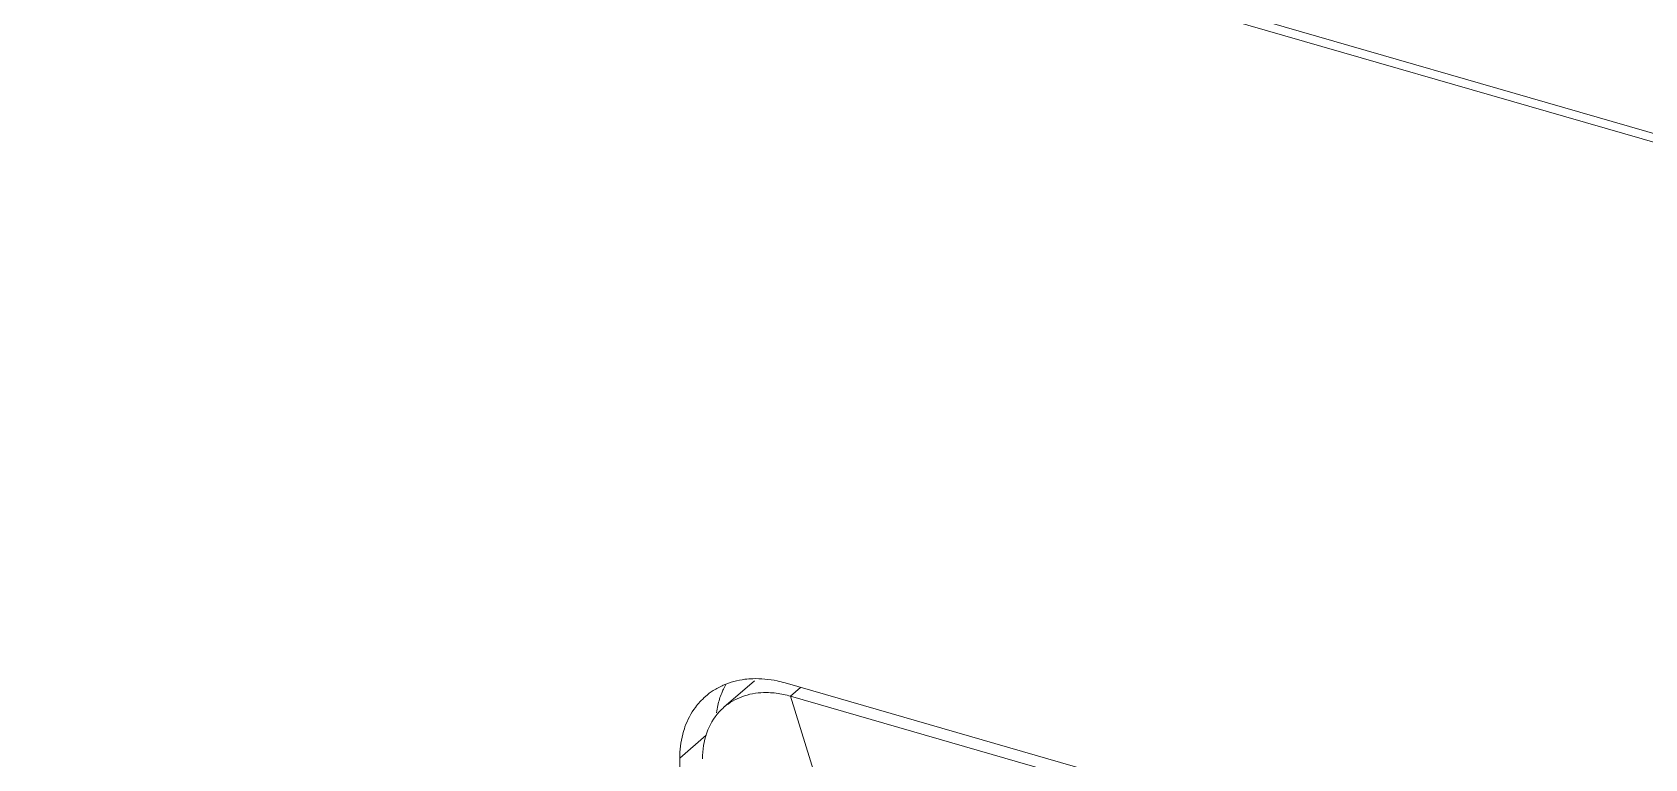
# Model space of a CAD drawing. Header units: millimetres. Extents: x 0 to 3564, y 0 to 2520.
# Drawn here: x 2342.3 to 2421.7, y 2045.3 to 2081.1 of the extents above; entities that cross this region are included whole.
import ezdxf

# ---------------------------------------------------------------- set-up
doc = ezdxf.new("R2010")
doc.units = ezdxf.units.MM
doc.layers.get('0').update_dxf_attribs({"lineweight": 13})

msp = doc.modelspace()

# ---------------------------------------------------------------- linework, layer by layer
for p, q in [((2656.932, 2008.326), (2262.891, 2122.076)), ((2650.87, 2009.643), (2268.953, 2119.893)), ((2376.348, 2047.847), (2377.848, 2049.146)), ((2540.469, 2002.542), (2379.371, 2049.047)), ((2380.121, 2048.831), (2379.621, 2048.398)), ((2381.84, 2041.261), (2379.621, 2048.398)), ((2379.621, 2048.398), (2497.4, 2014.398)), ((2374.175, 2045.351), (2375.481, 2046.482)), ((2374.175, 2045.351), (2374.175, 1709.333))]:
    msp.add_line(p, q)
for centre, radius, start, end in [((2377.675, 2045.806), 3.412, 122.84665, 130.85045), ((2377.719, 2045.735), 3.495, 113.6479, 122.81929), ((2379.635, 2047.185), 3.661, 150.15959, 154.85365), ((2377.656, 2045.829), 3.382, 130.86686, 137.38504), ((2380.433, 2046.92), 4.504, 166.92197, 171.56026), ((2378.192, 2045.715), 2.819, 130.86684, 137.55745), ((2378.32, 2043.902), 4.68, 73.85802, 78.06854)]:
    msp.add_arc(centre, radius, start, end)
for points, knots in [([(2376.32, 2048.741), (2376.291, 2048.678), (2376.178, 2048.418), (2376.093, 2048.147), (2376.045, 2047.939)], [0, 0, 0, 0, 0.246014, 1, 1, 1, 1]), ([(2377.765, 2049.256), (2377.637, 2049.252), (2377.143, 2049.213), (2376.654, 2049.084), (2376.317, 2048.936)], [0, 0, 0, 0, 0.258174, 1, 1, 1, 1]), ([(2376.348, 2047.847), (2376.608, 2048.072), (2377.232, 2048.436), (2377.94, 2048.561), (2378.302, 2048.573)], [0, 0, 0, 0, 0.487181, 1, 1, 1, 1]), ([(2379.371, 2049.047), (2379.237, 2049.086), (2378.712, 2049.217), (2378.166, 2049.271), (2377.765, 2049.256)], [0, 0, 0, 0, 0.258217, 1, 1, 1, 1]), ([(2378.302, 2048.573), (2378.382, 2048.575), (2378.713, 2048.575), (2379.043, 2048.533), (2379.288, 2048.481)], [0, 0, 0, 0, 0.244076, 1, 1, 1, 1]), ([(2375.167, 2048.119), (2375.087, 2048.031), (2374.78, 2047.66), (2374.552, 2047.225), (2374.429, 2046.883)], [0, 0, 0, 0, 0.245973, 1, 1, 1, 1]), ([(2375.291, 2045.317), (2375.291, 2045.747), (2375.414, 2046.585), (2375.843, 2047.323), (2376.112, 2047.618)], [0, 0, 0, 0, 0.518995, 1, 1, 1, 1]), ([(2374.429, 2046.883), (2374.387, 2046.765), (2374.235, 2046.268), (2374.175, 2045.744), (2374.175, 2045.351)], [0, 0, 0, 0, 0.242592, 1, 1, 1, 1])]:
    msp.add_open_spline(points, degree=3, knots=knots)

doc.saveas('drawing.dxf')
